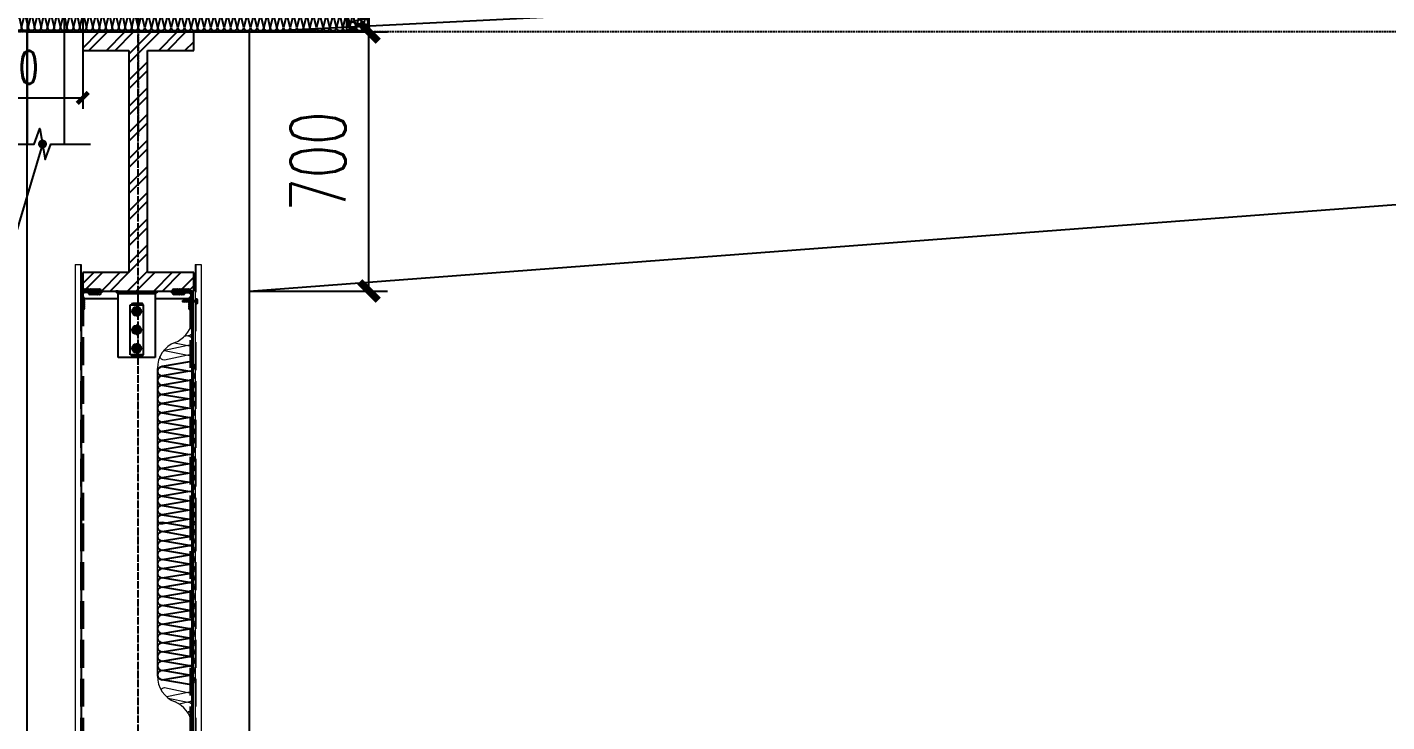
# Model space of a CAD drawing. Extents: x -1899985 to 1774885, y 556286 to 2175695.
# Drawn here: x -1703410 to -1699736, y 578093 to 579970 of the extents above; entities that cross this region are included whole.
import ezdxf

# ---------------------------------------------------------------- set-up
doc = ezdxf.new("R2010")
doc.units = 0
doc.header["$LTSCALE"] = 10
doc.header["$MEASUREMENT"] = 0
for name, pattern in [('20剖面图$0$__DASH', [0.35, 0.25, -0.1]), ('20剖面图$0$CENTER', [2, 1.25, -0.25, 0.25, -0.25]), ('20剖面图$0$DASH', [0.35, 0.25, -0.1]), ('20剖面图$0$DOTE', [2.42, 2, -0.2, 0.02, -0.2]), ('20剖面图$0$ZN-DASH', [0.35, 0.25, -0.1])]:
    doc.linetypes.add(name, pattern=pattern)
doc.layers.get('Defpoints').update_dxf_attribs({"color": 210})
for name, color, linetype in [('20剖面图$0$!ZN1-填充-8', 8, 'Continuous'), ('20剖面图$0$!ZN4-焊缝-8', 8, 'Continuous'), ('20剖面图$0$!ZN4-辅助材料-1', 1, 'Continuous'), ('20剖面图$0$!ZN5-钢材投影-40', 40, 'Continuous'), ('20剖面图$0$!ZN5-钢材断面-2', 2, 'Continuous'), ('20剖面图$0$!ZN6-虚线-8', 8, '20剖面图$0$ZN-DASH'), ('20剖面图$0$A-AXIS-DOTE', 14, '20剖面图$0$DOTE'), ('20剖面图$0$A-AXIS-SYMB', 3, 'Continuous'), ('20剖面图$0$A-LIN-V', 9, 'Continuous'), ('20剖面图$0$COLUMN', 9, 'Continuous'), ('20剖面图$0$DIM_SYMB', 3, 'Continuous'), ('20剖面图$0$Fill', 8, 'Continuous'), ('20剖面图$0$PUB_TEXT', 7, 'Continuous'), ('20剖面图$0$建-墙-填充', 8, 'Continuous'), ('20剖面图$0$建-尺寸', 3, 'Continuous'), ('20剖面图$0$建-柱-钢', 9, 'Continuous'), ('20剖面图$0$焊缝', 8, 'Continuous'), ('A-LIN-V', 9, 'Continuous')]:
    doc.layers.add(name, color=color, linetype=linetype)
doc.layers.add('20剖面图$0$0_INSULATION', color=252, linetype='Continuous', lineweight=9, transparency=0.2)
doc.layers.add('20剖面图$0$0_SCREW RIVET', color=4, linetype='Continuous', lineweight=15)
doc.layers.add('20剖面图$0$彩钢板', color=6, linetype='Continuous', lineweight=15)
doc.styles.add('20剖面图$0$_TCH_DIM', font='SIMPLEX', dxfattribs={"bigfont": 'GBCBIG'})
doc.styles.add('20剖面图$0$_TCH_DIM_T3', font='SIMPLEX', dxfattribs={"width": 0.705882, "bigfont": 'GBCBIG'})
doc.styles.add('20剖面图$0$A-DIM_T3', font='SIMPLEX', dxfattribs={"width": 0.705882, "bigfont": 'GBCBIG'})
doc.dimstyles.new('20剖面图$0$_TCH_ARCH&&30', dxfattribs={"dimtxt": 89.25, "dimasz": 30, "dimexe": 30, "dimexo": 30, "dimgap": 37.875, "dimtad": 1, "dimdec": 0, "dimzin": 0, "dimdsep": 46, "dimtxsty": '20剖面图$0$_TCH_DIM_T3', "dimblk": '20剖面图$0$_ArchTick', "dimcen": 0.09, "dimclrt": 7, "dimazin": 2, "dimtfac": 1, "dimtdec": 0, "dimtix": 1, "dimtmove": 2, "dimatfit": 3, "dimfxl": 1, "dimtolj": 1, "dimtzin": 0, "dimarcsym": 0})
doc.dimstyles.new('20剖面图$0$A-DIM&&50', dxfattribs={"dimtxt": 148.75, "dimasz": 50, "dimexe": 50, "dimexo": 50, "dimgap": 63.125, "dimtad": 1, "dimdec": 0, "dimzin": 0, "dimdsep": 46, "dimtxsty": '20剖面图$0$A-DIM_T3', "dimblk": '20剖面图$0$_ArchTick', "dimcen": 0.09, "dimclrt": 7, "dimazin": 2, "dimtfac": 1, "dimtdec": 0, "dimtix": 1, "dimtmove": 2, "dimatfit": 3, "dimfxl": 1, "dimtolj": 1, "dimtzin": 0, "dimarcsym": 0})

# ---------------------------------------------------------------- blocks, each defined once
blk = doc.blocks.new('20剖面图$0$G$CBF9D2CED')
at = {"layer": '20剖面图$0$建-墙-填充'}
h = blk.add_hatch(dxfattribs=at)
h.set_pattern_fill('金属', color=256, scale=20, style=0)
h.set_pattern_definition([(45, (0, 0), (-35.3553, 35.3553), []), (45, (23.57, 0), (-35.3553, 35.3553), [])])
h.paths.add_polyline_path([(-150, 0), (-150, -50), (-25, -50), (-25, -650), (-150, -650), (-150, -700), (150, -700), (150, -650), (25, -650), (25, -50), (150, -50), (150, 0)])
at = {"layer": '20剖面图$0$建-柱-钢'}
for p, q in [((-150, 0), (-150, -50)), ((150, 0), (-150, 0)), ((150, -50), (150, 0)), ((-150, -50), (-25, -50)), ((-25, -50), (-25, -650)), ((25, -650), (25, -50)), ((25, -50), (150, -50)), ((-25, -650), (-150, -650)), ((-150, -650), (-150, -700)), ((150, -650), (25, -650)), ((150, -700), (150, -650)), ((-150, -700), (150, -700))]:
    blk.add_line(p, q, dxfattribs=at)
blk = doc.blocks.new('20剖面图$0$$LinePat$岩棉板')
at = {"color": 0}
for p, q in [((0, -17), (12, -67)), ((12, -67), (24, -17))]:
    blk.add_line(p, q, dxfattribs=at)
for points in [[(24, -1.5), (0, -1.5)], [(24, -84), (0, -84)]]:
    blk.add_lwpolyline(points)
for centre, start, end in [((12, -17), 0, 180), ((0, -67), 270, 0), ((24, -67), 180, 270)]:
    blk.add_arc(centre, 12, start, end, dxfattribs=at)
blk = doc.blocks.new('20剖面图$0$_ArchTick')
at = {"color": 0, "linetype": 'ByBlock', "const_width": 0.4}
blk.add_lwpolyline([(-0.5, -0.5), (0.5, 0.5)], dxfattribs=at)
blk = doc.blocks.new('*D572')
at = {"layer": '20剖面图$0$A-AXIS-SYMB', "color": 0, "lineweight": -2, "transparency": 16777216}
for p, q in [((1161223.6, -3405789.3), (1161223.6, -3406047.3)), ((1161623.6, -3405789.3), (1161623.6, -3406047.3)), ((1161223.6, -3406017.3), (1161623.6, -3406017.3))]:
    blk.add_line(p, q, dxfattribs=at)
at = {"layer": 'Defpoints', "color": 0, "transparency": 16777216}
for p in [(1161223.6, -3405759.3), (1161623.6, -3405759.3), (1161623.6, -3406017.3)]:
    blk.add_point(p, dxfattribs=at)
at = {"layer": '20剖面图$0$A-AXIS-SYMB', "color": 0, "lineweight": -2, "transparency": 16777216, "xscale": 30, "yscale": 30, "zscale": 30, "rotation": 180}
blk.add_blockref('20剖面图$0$_ArchTick', (1161223.6, -3406017.3), dxfattribs=at)
at = {"layer": '20剖面图$0$A-AXIS-SYMB', "color": 0, "lineweight": -2, "transparency": 16777216, "xscale": 30, "yscale": 30, "zscale": 30}
blk.add_blockref('20剖面图$0$_ArchTick', (1161623.6, -3406017.3), dxfattribs=at)
at = {"layer": '20剖面图$0$A-AXIS-SYMB', "color": 7, "transparency": 16777216, "insert": (1161423.6, -3405934.8), "char_height": 89.25, "attachment_point": 5, "style": '20剖面图$0$_TCH_DIM_T3'}
blk.add_mtext('\\A1;400', dxfattribs=at)
blk = doc.blocks.new('*D553')
at = {"layer": '20剖面图$0$建-尺寸', "color": 0, "lineweight": -2, "transparency": 16777216}
for p, q in [((16150, 700), (15776.2, 700)), ((15826.2, 0), (15826.2, 700)), ((16150, 0), (15776.2, 0))]:
    blk.add_line(p, q, dxfattribs=at)
at = {"layer": 'Defpoints', "color": 0, "transparency": 16777216}
for p in [(15826.2, 700), (16200, 700), (16200, 0)]:
    blk.add_point(p, dxfattribs=at)
at = {"layer": '20剖面图$0$建-尺寸', "color": 0, "lineweight": -2, "transparency": 16777216, "xscale": 50, "yscale": 50, "zscale": 50}
for p, rotation in [((15826.2, 700), 90), ((15826.2, 0), 270)]:
    blk.add_blockref('20剖面图$0$_ArchTick', p, dxfattribs=dict(at, rotation=rotation))
at = {"layer": '20剖面图$0$建-尺寸', "color": 7, "transparency": 16777216, "insert": (15688.7, 350), "char_height": 148.75, "attachment_point": 5, "rotation": 90, "style": '20剖面图$0$A-DIM_T3'}
blk.add_mtext('\\A1;700', dxfattribs=at)
blk = doc.blocks.new('*D554')
at = {"layer": '20剖面图$0$建-尺寸', "color": 0, "lineweight": -2, "transparency": 16777216}
for p, q in [((300, 700), (673.8, 700)), ((623.8, 0), (623.8, 700)), ((300, 0), (673.8, 0))]:
    blk.add_line(p, q, dxfattribs=at)
at = {"layer": 'Defpoints', "color": 0, "transparency": 16777216}
for p in [(250, 700), (623.8, 700), (250, 0)]:
    blk.add_point(p, dxfattribs=at)
at = {"layer": '20剖面图$0$建-尺寸', "color": 0, "lineweight": -2, "transparency": 16777216, "xscale": 50, "yscale": 50, "zscale": 50}
for p, rotation in [((623.8, 700), 90), ((623.8, 0), 270)]:
    blk.add_blockref('20剖面图$0$_ArchTick', p, dxfattribs=dict(at, rotation=rotation))
at = {"layer": '20剖面图$0$建-尺寸', "color": 7, "transparency": 16777216, "insert": (486.3, 350), "char_height": 148.75, "attachment_point": 5, "rotation": 90, "style": '20剖面图$0$A-DIM_T3'}
blk.add_mtext('\\A1;700', dxfattribs=at)
blk = doc.blocks.new('20剖面图$0$ZN-角钢56X56X4')
at = {"layer": '20剖面图$0$!ZN1-填充-8'}
h = blk.add_hatch(dxfattribs=at)
h.set_pattern_fill('ANSI32', color=256, scale=0.5, style=0)
h.set_pattern_definition([(45, (0, 0), (-3.3676, 3.3676), []), (45, (2.245, 0), (-3.3676, 3.3676), [])])
edge = h.paths.add_edge_path()
edge.add_line((0, 0), (0, 56))
edge.add_line((0, 56), (2.7, 56))
edge.add_arc((2.7, 54.7), 1.33, 360, 450, ccw=False)
edge.add_line((4, 54.7), (4, 10))
edge.add_arc((10, 10), 6, 180, 270)
edge.add_line((10, 4), (54.7, 4))
edge.add_arc((54.7, 2.7), 1.33, 360, 450, ccw=False)
edge.add_line((56, 2.7), (56, 0))
edge.add_line((56, 0), (0, 0))
at = {"layer": '20剖面图$0$!ZN5-钢材断面-2'}
blk.add_lwpolyline([(0, 0), (0, 56), (2.7, 56, -0.414214), (4, 54.7), (4, 10, 0.414214), (10, 4), (54.7, 4, -0.414214), (56, 2.7), (56, 0), (0, 0)], format="xyb", dxfattribs=at)
blk = doc.blocks.new('20剖面图$0$53456465')
at = {"layer": '20剖面图$0$!ZN1-填充-8', "ltscale": 2}
for points in [[(-1752620.4, 579476.7), (-1752614.4, 579476.7), (-1752614.4, 579470.7, -0.414214)], [(-1752508.4, 579476.7), (-1752514.4, 579476.7), (-1752514.4, 579470.7, 0.414214)]]:
    blk.add_hatch(color=8, dxfattribs=at).paths.add_polyline_path(points)
at = {"color": 0, "linetype": '20剖面图$0$CENTER', "ltscale": 3}
for p, q in [((-1752550.1, 579421.7), (-1752578.7, 579421.7)), ((-1752564.4, 579435.9), (-1752564.4, 579407.4)), ((-1752550.1, 579371.7), (-1752578.7, 579371.7)), ((-1752564.4, 579385.9), (-1752564.4, 579357.4)), ((-1752564.4, 579335.9), (-1752564.4, 579307.4)), ((-1752550.1, 579321.7), (-1752578.7, 579321.7))]:
    blk.add_line(p, q, dxfattribs=at)
at = {"linetype": 'ByBlock', "ltscale": 10}
for points in [[(-1752573.4, 579426.9), (-1752564.4, 579432.1), (-1752555.4, 579426.9), (-1752555.4, 579416.5), (-1752564.4, 579411.3), (-1752573.4, 579416.5)], [(-1752573.4, 579376.9), (-1752564.4, 579382.1), (-1752555.4, 579376.9), (-1752555.4, 579366.5), (-1752564.4, 579361.3), (-1752573.4, 579366.5)], [(-1752573.4, 579326.9), (-1752564.4, 579332.1), (-1752555.4, 579326.9), (-1752555.4, 579316.5), (-1752564.4, 579311.3), (-1752573.4, 579316.5)]]:
    blk.add_lwpolyline(points, close=True, dxfattribs=at)
for centre, radius in [((-1752564.4, 579421.7), 12), ((-1752564.4, 579421.7), 9), ((-1752564.4, 579421.7), 6), ((-1752564.4, 579371.7), 12), ((-1752564.4, 579371.7), 9), ((-1752564.4, 579371.7), 6), ((-1752564.4, 579321.7), 12), ((-1752564.4, 579321.7), 9), ((-1752564.4, 579321.7), 6)]:
    blk.add_circle(centre, radius, dxfattribs=at)
for centre in [(-1752564.4, 579421.7), (-1752564.4, 579371.7), (-1752564.4, 579321.7)]:
    blk.add_arc(centre, 5.19, 90, 0, dxfattribs=at)
at = {"layer": '20剖面图$0$!ZN1-填充-8', "ltscale": 2}
for points in [[(-1752614.4, 579476.7), (-1752620.4, 579476.7, 0.414214), (-1752614.4, 579470.7)], [(-1752514.4, 579476.7), (-1752508.4, 579476.7, -0.414214), (-1752514.4, 579470.7)]]:
    blk.add_lwpolyline(points, format="xyb", dxfattribs=at)
at = {"layer": '20剖面图$0$!ZN4-焊缝-8', "color": 8, "ltscale": 20}
for centre, start, end in [((-1752704.7, 579476.7), 60, 180), ((-1752699.7, 579476.7), 60, 180), ((-1752699.7, 579476.7), 120, 180), ((-1752694.7, 579476.7), 60, 180), ((-1752694.7, 579476.7), 120, 180), ((-1752689.7, 579476.7), 60, 180), ((-1752689.7, 579476.7), 120, 180), ((-1752684.7, 579476.7), 60, 180), ((-1752684.7, 579476.7), 120, 180), ((-1752679.7, 579476.7), 60, 180), ((-1752679.7, 579476.7), 120, 180), ((-1752674.7, 579476.7), 60, 180), ((-1752674.7, 579476.7), 120, 180), ((-1752669.7, 579476.7), 60, 180), ((-1752669.7, 579476.7), 120, 180), ((-1752664.7, 579476.7), 0, 180), ((-1752664.7, 579476.7), 120, 180), ((-1752464.1, 579476.7), 0, 180), ((-1752459.1, 579476.7), 0, 120), ((-1752464.1, 579476.7), 0, 60), ((-1752454.1, 579476.7), 0, 120), ((-1752459.1, 579476.7), 0, 60), ((-1752449.1, 579476.7), 0, 120), ((-1752454.1, 579476.7), 0, 60), ((-1752444.1, 579476.7), 0, 120), ((-1752449.1, 579476.7), 0, 60), ((-1752439.1, 579476.7), 0, 120), ((-1752444.1, 579476.7), 0, 60), ((-1752434.1, 579476.7), 0, 120), ((-1752439.1, 579476.7), 0, 60), ((-1752429.1, 579476.7), 0, 120), ((-1752434.1, 579476.7), 0, 60), ((-1752424.1, 579476.7), 0, 120), ((-1752429.1, 579476.7), 0, 60), ((-1752710.4, 579455.5), 270, 90), ((-1752710.4, 579455.5), 270, 330), ((-1752710.4, 579450.5), 270, 30), ((-1752710.4, 579450.5), 270, 330), ((-1752710.4, 579445.5), 270, 30), ((-1752710.4, 579445.5), 270, 330), ((-1752710.4, 579440.5), 270, 30), ((-1752690.3, 579472.7), 180, 300), ((-1752685.3, 579472.7), 180, 300), ((-1752685.3, 579472.7), 180, 240), ((-1752680.3, 579472.7), 180, 300), ((-1752680.3, 579472.7), 180, 240), ((-1752675.3, 579472.7), 180, 300), ((-1752675.3, 579472.7), 180, 240), ((-1752670.3, 579472.7), 180, 300), ((-1752670.3, 579472.7), 180, 240), ((-1752665.3, 579472.7), 180, 0), ((-1752665.3, 579472.7), 180, 240), ((-1752463.5, 579472.7), 180, 0), ((-1752463.5, 579472.7), 300, 0), ((-1752458.5, 579472.7), 240, 0), ((-1752458.5, 579472.7), 300, 0), ((-1752453.5, 579472.7), 240, 0), ((-1752453.5, 579472.7), 300, 0), ((-1752448.5, 579472.7), 240, 0), ((-1752448.5, 579472.7), 300, 0), ((-1752443.5, 579472.7), 240, 0), ((-1752443.5, 579472.7), 300, 0), ((-1752438.5, 579472.7), 240, 0), ((-1752418.4, 579455.5), 90, 270), ((-1752418.4, 579450.5), 150, 270), ((-1752418.4, 579445.5), 150, 270), ((-1752418.4, 579440.5), 150, 270), ((-1752418.4, 579455.5), 210, 270), ((-1752418.4, 579450.5), 210, 270), ((-1752418.4, 579445.5), 210, 270), ((-1752710.4, 579440.5), 270, 330), ((-1752710.4, 579435.5), 270, 30), ((-1752710.4, 579435.5), 270, 330), ((-1752710.4, 579430.5), 270, 30), ((-1752418.4, 579435.5), 150, 270), ((-1752418.4, 579430.5), 150, 270), ((-1752418.4, 579440.5), 210, 270), ((-1752418.4, 579435.5), 210, 270)]:
    blk.add_arc(centre, 5, start, end, dxfattribs=at)
at = {"layer": '20剖面图$0$!ZN4-辅助材料-1'}
for centre, start, end in [((-1752574.9, 579439.2), 0, 180), ((-1752570.9, 579439.2), 0, 120), ((-1752574.9, 579439.2), 0, 60), ((-1752566.9, 579439.2), 0, 120), ((-1752570.9, 579439.2), 0, 60), ((-1752562.9, 579439.2), 0, 120), ((-1752566.9, 579439.2), 0, 60), ((-1752558.9, 579439.2), 0, 120), ((-1752562.9, 579439.2), 0, 60), ((-1752554.9, 579439.2), 0, 120), ((-1752558.9, 579439.2), 0, 60), ((-1752550.9, 579439.2), 0, 120), ((-1752554.9, 579439.2), 0, 60), ((-1752574.9, 579304.2), 180, 0), ((-1752570.9, 579304.2), 240, 0), ((-1752574.9, 579304.2), 300, 0), ((-1752566.9, 579304.2), 240, 0), ((-1752570.9, 579304.2), 300, 0), ((-1752562.9, 579304.2), 240, 0), ((-1752566.9, 579304.2), 300, 0), ((-1752558.9, 579304.2), 240, 0), ((-1752562.9, 579304.2), 300, 0), ((-1752554.9, 579304.2), 240, 0), ((-1752558.9, 579304.2), 300, 0), ((-1752550.9, 579304.2), 240, 0), ((-1752554.9, 579304.2), 300, 0)]:
    blk.add_arc(centre, 4, start, end, dxfattribs=at)
at = {"layer": '20剖面图$0$!ZN5-钢材投影-40'}
for p, q in [((-1752714.4, 579456.7), (-1752714.4, 578848.7)), ((-1752614.4, 579296.7), (-1752614.4, 579476.7)), ((-1752614.4, 579476.7), (-1752514.4, 579476.7)), ((-1752514.4, 579476.7), (-1752514.4, 579296.7)), ((-1752414.4, 578848.7), (-1752414.4, 579456.7)), ((-1752581.9, 579304.2), (-1752581.9, 579439.2)), ((-1752581.9, 579439.2), (-1752546.9, 579439.2)), ((-1752546.9, 579439.2), (-1752546.9, 579304.2)), ((-1752514.4, 579296.7), (-1752614.4, 579296.7)), ((-1752546.9, 579304.2), (-1752581.9, 579304.2)), ((-1752546.9, 579304.2), (-1752546.9, 579304.2)), ((-1752714.4, 578848.7), (-1752714.4, 572304.7)), ((-1752414.4, 572304.7), (-1752414.4, 578848.7))]:
    blk.add_line(p, q, dxfattribs=at)
at = {"layer": '20剖面图$0$!ZN5-钢材投影-40', "ltscale": 50}
for p, q in [((-1752714.4, 579456.7), (-1752614.4, 579456.7)), ((-1752514.4, 579468.7), (-1752614.4, 579468.7)), ((-1752514.4, 579456.7), (-1752414.4, 579456.7))]:
    blk.add_line(p, q, dxfattribs=at)
at = {"layer": '20剖面图$0$!ZN6-虚线-8', "ltscale": 30}
for p, q in [((-1752715, 579548.2), (-1752715, 578848.7)), ((-1752405.8, 579548.2), (-1752405.8, 578848.7)), ((-1752709.4, 579456.7), (-1752709.4, 578848.7)), ((-1752419.4, 578848.7), (-1752419.4, 579456.7)), ((-1752715, 578848.7), (-1752715, 572304.7)), ((-1752709.4, 578848.7), (-1752709.4, 572304.7)), ((-1752419.4, 577648.7), (-1752419.4, 578848.7)), ((-1752405.8, 578848.7), (-1752405.8, 577648.7))]:
    blk.add_line(p, q, dxfattribs=at)
at = {"layer": '20剖面图$0$0_INSULATION'}
for p, q in [((-1752415.8, 579389.9), (-1752415.3, 579476.7)), ((-1752411.8, 579476.7), (-1752411.8, 578848.7)), ((-1752462.6, 579337), (-1752426.2, 579329.5)), ((-1752426.2, 579355.7), (-1752437.1, 579353.5)), ((-1752433.5, 579357.2), (-1752426.2, 579355.7)), ((-1752426.2, 579329.5), (-1752489.3, 579316.4)), ((-1752489.3, 579316.4), (-1752426.2, 579303.3)), ((-1752426.2, 579303.3), (-1752489.3, 579290.2)), ((-1752507.8, 578848.7), (-1752507.8, 579267.7)), ((-1752507.8, 579262.1), (-1752507.8, 578848.7)), ((-1752507.8, 578436.5), (-1752507.8, 578848.7)), ((-1752411.8, 578848.7), (-1752411.8, 577648.7)), ((-1752489.4, 578404.8), (-1752426.3, 578391.7)), ((-1752426.3, 578391.7), (-1752483.3, 578379.9)), ((-1752479.1, 578376.5), (-1752426.3, 578365.5)), ((-1752426.3, 578365.5), (-1752449.8, 578360.6))]:
    blk.add_line(p, q, dxfattribs=at)
for centre, radius, start, end in [((-1752489.4, 579407.9), 75.8, 292.1666, 346.2521), ((-1752435.9, 579270.2), 72, 110.2875, 181.9554), ((-1752435.9, 578434.1), 72, 178.0446, 249.7125), ((-1752491, 578295.6), 77, 9.828, 66.9693)]:
    blk.add_arc(centre, radius, start, end, dxfattribs=at)
at = {"layer": '20剖面图$0$0_INSULATION', "extrusion": (0, 0, -1)}
for centre, major_axis, ratio, start_param, end_param in [((-1752425.5, 579369.1), (-8.4, -10.7), 0.960759, 4.08278, 5.653576), ((-1752425.2, 579368.8), (0, 13.1), 0.988253, 0.524657, 1.570796), ((-1752426.2, 579342.6), (0, 13.1), 0.988253, 0, 1.570796), ((-1752426.2, 579342.6), (0, 13.1), 0.988253, 1.570796, 3.141593), ((-1752489.3, 579303.3), (0, 13.1), 0.988253, 3.141593, 4.407145), ((-1752489.3, 579303.3), (0, 13.1), 0.988253, 6.139662, 6.283185), ((-1752489.3, 579329.5), (0, 13.1), 0.988253, 3.141593, 3.269368), ((-1752426.2, 579316.4), (0, 13.1), 0.988253, 0, 1.570796), ((-1752426.2, 579316.4), (0, 13.1), 0.988253, 1.570796, 3.141593), ((-1752426.2, 579290.2), (0, 13.1), 0.988253, 0, 1.570796), ((-1752489.4, 578391.7), (0, 13.1), 0.988253, 5.406397, 6.283185), ((-1752426.3, 578404.8), (0, 13.1), 0.988253, 1.570796, 3.141593), ((-1752426.3, 578378.6), (0, 13.1), 0.988253, 0, 1.570796), ((-1752426.3, 578378.6), (0, 13.1), 0.988253, 1.570796, 3.141593), ((-1752425.5, 578352.2), (-8.4, 10.6), 0.960747, 0.629655, 2.200451), ((-1752425.3, 578352.4), (0, 13.1), 0.988253, 1.570796, 3.141593), ((-1752425.3, 578326.2), (0, 13.1), 0.988253, 0, 1.570796), ((-1752425.3, 578326.2), (0, 13.1), 0.988253, 1.570796, 2.416555)]:
    blk.add_ellipse(centre, major_axis=major_axis, ratio=ratio, start_param=start_param, end_param=end_param, dxfattribs=at)
at = {"layer": '20剖面图$0$0_SCREW RIVET'}
for p, q in [((-1752441.8, 579448.7), (-1752440, 579450.9)), ((-1752440, 579446.4), (-1752441.8, 579448.7)), ((-1752434.6, 579450.9), (-1752440, 579450.9)), ((-1752435, 579446.4), (-1752440, 579446.4)), ((-1752432.8, 579446.4), (-1752434.5, 579446.4)), ((-1752432.4, 579450.9), (-1752434.1, 579450.9)), ((-1752430.6, 579446.4), (-1752432.3, 579446.4)), ((-1752430.2, 579450.9), (-1752431.9, 579450.9)), ((-1752428.4, 579446.4), (-1752430.1, 579446.4)), ((-1752428, 579450.9), (-1752429.7, 579450.9)), ((-1752426.2, 579446.4), (-1752427.9, 579446.4)), ((-1752425.8, 579450.9), (-1752427.5, 579450.9)), ((-1752423.9, 579446.4), (-1752425.7, 579446.4)), ((-1752423.6, 579450.9), (-1752425.3, 579450.9)), ((-1752421.7, 579446.4), (-1752423.4, 579446.4)), ((-1752421.3, 579450.9), (-1752423.1, 579450.9)), ((-1752419.5, 579446.4), (-1752421.2, 579446.4)), ((-1752419.1, 579450.9), (-1752420.8, 579450.9)), ((-1752417.3, 579446.4), (-1752419, 579446.4)), ((-1752416.9, 579450.9), (-1752418.6, 579450.9)), ((-1752415.1, 579446.4), (-1752416.8, 579446.4)), ((-1752414.7, 579450.9), (-1752416.4, 579450.9)), ((-1752412.9, 579446.4), (-1752414.6, 579446.4)), ((-1752412.5, 579450.9), (-1752414.2, 579450.9)), ((-1752410.7, 579446.4), (-1752412.4, 579446.4)), ((-1752410.3, 579450.9), (-1752412, 579450.9)), ((-1752408.5, 579446.4), (-1752410.2, 579446.4)), ((-1752408.1, 579450.9), (-1752409.8, 579450.9)), ((-1752405.8, 579446.4), (-1752408, 579446.4)), ((-1752405.8, 579450.9), (-1752407.6, 579450.9))]:
    blk.add_line(p, q, dxfattribs=at)
for points in [[(-1752441.8, 579448.7), (-1752433.2, 579450), (-1752434.6, 579450.7), (-1752434.6, 579450.6), (-1752435.1, 579450.9)], [(-1752434.2, 579449.9), (-1752434.5, 579446.4), (-1752434.8, 579445.9), (-1752435, 579446.4), (-1752434.7, 579449.8)], [(-1752434.1, 579450.4), (-1752434.1, 579450.9), (-1752434.3, 579451.4), (-1752434.6, 579450.9), (-1752434.6, 579450.6)]]:
    blk.add_lwpolyline(points, dxfattribs=at)
for points in [[(-1752432.8, 579446.4), (-1752432.4, 579450.9), (-1752432.1, 579451.4), (-1752431.9, 579450.9), (-1752432.3, 579446.4), (-1752432.6, 579445.9)], [(-1752430.6, 579446.4), (-1752430.2, 579450.9), (-1752429.9, 579451.4), (-1752429.7, 579450.9), (-1752430.1, 579446.4), (-1752430.4, 579445.9)], [(-1752428.4, 579446.4), (-1752428, 579450.9), (-1752427.7, 579451.4), (-1752427.5, 579450.9), (-1752427.9, 579446.4), (-1752428.2, 579445.9)], [(-1752426.2, 579446.4), (-1752425.8, 579450.9), (-1752425.5, 579451.4), (-1752425.3, 579450.9), (-1752425.7, 579446.4), (-1752425.9, 579445.9)], [(-1752423.9, 579446.4), (-1752423.6, 579450.9), (-1752423.3, 579451.4), (-1752423.1, 579450.9), (-1752423.4, 579446.4), (-1752423.7, 579445.9)], [(-1752421.7, 579446.4), (-1752421.3, 579450.9), (-1752421, 579451.4), (-1752420.8, 579450.9), (-1752421.2, 579446.4), (-1752421.5, 579445.9)], [(-1752419.5, 579446.4), (-1752419.1, 579450.9), (-1752418.8, 579451.4), (-1752418.6, 579450.9), (-1752419, 579446.4), (-1752419.3, 579445.9)], [(-1752417.3, 579446.4), (-1752416.9, 579450.9), (-1752416.6, 579451.4), (-1752416.4, 579450.9), (-1752416.8, 579446.4), (-1752417.1, 579445.9)], [(-1752415.1, 579446.4), (-1752414.7, 579450.9), (-1752414.4, 579451.4), (-1752414.2, 579450.9), (-1752414.6, 579446.4), (-1752414.9, 579445.9)], [(-1752412.9, 579446.4), (-1752412.5, 579450.9), (-1752412.2, 579451.4), (-1752412, 579450.9), (-1752412.4, 579446.4), (-1752412.7, 579445.9)], [(-1752410.7, 579446.4), (-1752410.3, 579450.9), (-1752410, 579451.4), (-1752409.8, 579450.9), (-1752410.2, 579446.4), (-1752410.5, 579445.9)], [(-1752408.5, 579446.4), (-1752408.1, 579450.9), (-1752407.8, 579451.4), (-1752407.6, 579450.9), (-1752408, 579446.4), (-1752408.3, 579445.9)], [(-1752403.8, 579444.2), (-1752403.8, 579453.2), (-1752405.8, 579453.2), (-1752405.8, 579444.2)]]:
    blk.add_lwpolyline(points, close=True, dxfattribs=at)
blk.add_lwpolyline([(-1752403.1, 579441.7, 0.414214), (-1752399.1, 579445.7), (-1752399.1, 579451.7, 0.414214), (-1752403.1, 579455.7), (-1752403, 579455.7), (-1752403.8, 579455.7), (-1752403.8, 579441.7), (-1752403, 579441.7)], format="xyb", close=True, dxfattribs=at)
at = {"layer": '20剖面图$0$Fill'}
for p, q in [((-1752421.5, 579284.9), (-1752495.5, 579272.3)), ((-1752495.5, 579272.3), (-1752421.5, 579259.9)), ((-1752421.5, 579259.9), (-1752495.5, 579247.3)), ((-1752495.5, 579247.3), (-1752421.5, 579234.9)), ((-1752421.5, 579234.9), (-1752495.5, 579222.3)), ((-1752495.5, 579222.3), (-1752421.5, 579209.9)), ((-1752421.5, 579209.9), (-1752495.5, 579197.3)), ((-1752495.5, 579197.3), (-1752421.5, 579184.9)), ((-1752421.5, 579184.9), (-1752495.5, 579172.3)), ((-1752495.5, 579172.3), (-1752421.5, 579159.9)), ((-1752421.5, 579159.9), (-1752495.5, 579147.3)), ((-1752495.5, 579147.3), (-1752421.5, 579134.9)), ((-1752421.5, 579134.9), (-1752495.5, 579122.3)), ((-1752495.5, 579122.3), (-1752421.5, 579109.9)), ((-1752421.5, 579109.9), (-1752495.5, 579097.3)), ((-1752495.5, 579097.3), (-1752421.5, 579084.9)), ((-1752421.5, 579084.9), (-1752495.5, 579072.3)), ((-1752495.5, 579072.3), (-1752421.5, 579059.9)), ((-1752421.5, 579059.9), (-1752495.5, 579047.3)), ((-1752495.5, 579047.3), (-1752421.5, 579034.9)), ((-1752421.5, 579034.9), (-1752495.5, 579022.3)), ((-1752495.5, 579022.3), (-1752421.5, 579009.9)), ((-1752421.5, 579009.9), (-1752495.5, 578997.3)), ((-1752495.5, 578997.3), (-1752421.5, 578984.9)), ((-1752421.5, 578984.9), (-1752495.5, 578972.3)), ((-1752495.5, 578972.3), (-1752421.5, 578959.9)), ((-1752421.5, 578959.9), (-1752495.5, 578947.3)), ((-1752495.5, 578947.3), (-1752421.5, 578934.9)), ((-1752421.5, 578934.9), (-1752495.5, 578922.3)), ((-1752495.5, 578922.3), (-1752421.5, 578909.9)), ((-1752421.5, 578909.9), (-1752495.5, 578897.3)), ((-1752495.5, 578897.3), (-1752421.5, 578884.9)), ((-1752421.5, 578884.9), (-1752495.5, 578872.3)), ((-1752495.5, 578872.3), (-1752421.5, 578859.9)), ((-1752421.5, 578859.9), (-1752495.5, 578847.3))]:
    blk.add_line(p, q, dxfattribs=at)
blk.add_lwpolyline([(-1752409.3, 578848.7, -0.355547), (-1752421.5, 578838.7), (-1752495.5, 578851.4, 1), (-1752495.5, 578826.4), (-1752421.5, 578838.7, -1), (-1752421.5, 578813.7), (-1752495.5, 578826.4, 1), (-1752495.5, 578801.4), (-1752421.5, 578813.7, -1), (-1752421.5, 578788.7), (-1752495.5, 578801.4, 1), (-1752495.5, 578776.4), (-1752421.5, 578788.7, -1), (-1752421.5, 578763.7), (-1752495.5, 578776.4, 1), (-1752495.5, 578751.4), (-1752421.5, 578763.7, -1), (-1752421.5, 578738.7), (-1752495.5, 578751.4, 1), (-1752495.5, 578726.4), (-1752421.5, 578738.7, -1), (-1752421.5, 578713.7), (-1752495.5, 578726.4, 1), (-1752495.5, 578701.4), (-1752421.5, 578713.7, -1), (-1752421.5, 578688.7), (-1752495.5, 578701.4, 1), (-1752495.5, 578676.4), (-1752421.5, 578688.7, -1), (-1752421.5, 578663.7), (-1752495.5, 578676.4, 1), (-1752495.5, 578651.4), (-1752421.5, 578663.7, -1), (-1752421.5, 578638.7), (-1752495.5, 578651.4, 1), (-1752495.5, 578626.4), (-1752421.5, 578638.7, -1), (-1752421.5, 578613.7), (-1752495.5, 578626.4, 1), (-1752495.5, 578601.4), (-1752421.5, 578613.7, -1), (-1752421.5, 578588.7), (-1752495.5, 578601.4, 1), (-1752495.5, 578576.4), (-1752421.5, 578588.7, -1), (-1752421.5, 578563.7), (-1752495.5, 578576.4, 1), (-1752495.5, 578551.4), (-1752421.5, 578563.7, -1), (-1752421.5, 578538.7), (-1752495.5, 578551.4, 1), (-1752495.5, 578526.4), (-1752421.5, 578538.7, -1), (-1752421.5, 578513.7), (-1752495.5, 578526.4, 1), (-1752495.5, 578501.4), (-1752421.5, 578513.7, -1), (-1752421.5, 578488.7), (-1752495.5, 578501.4, 1), (-1752495.5, 578476.4), (-1752421.5, 578488.7, -1), (-1752421.5, 578463.7), (-1752495.5, 578476.4, 1), (-1752495.5, 578451.4), (-1752421.5, 578463.7, -1), (-1752421.5, 578438.7), (-1752495.5, 578451.4, 1), (-1752495.5, 578426.4), (-1752421.5, 578438.7, -1), (-1752421.5, 578413.7), (-1752495.5, 578426.4)], format="xyb", dxfattribs=at)
for centre, start, end in [((-1752495.5, 579259.8), 90, 270), ((-1752421.5, 579272.4), 270, 90), ((-1752421.5, 579247.4), 270, 90), ((-1752495.5, 579234.8), 90, 270), ((-1752495.5, 579209.8), 90, 270), ((-1752421.5, 579222.4), 270, 90), ((-1752495.5, 579184.8), 90, 270), ((-1752421.5, 579197.4), 270, 90), ((-1752421.5, 579172.4), 270, 90), ((-1752495.5, 579159.8), 90, 270), ((-1752495.5, 579134.8), 90, 270), ((-1752421.5, 579147.4), 270, 90), ((-1752495.5, 579109.8), 90, 270), ((-1752421.5, 579122.4), 270, 90), ((-1752421.5, 579097.4), 270, 90), ((-1752495.5, 579084.8), 90, 270), ((-1752421.5, 579072.4), 270, 90), ((-1752495.5, 579059.8), 90, 270), ((-1752495.5, 579034.8), 90, 270), ((-1752421.5, 579047.4), 270, 90), ((-1752495.5, 579009.8), 90, 270), ((-1752421.5, 579022.4), 270, 90), ((-1752421.5, 578997.4), 270, 90), ((-1752495.5, 578984.8), 90, 270), ((-1752495.5, 578959.8), 90, 270), ((-1752421.5, 578972.4), 270, 90), ((-1752495.5, 578934.8), 90, 270), ((-1752421.5, 578947.4), 270, 90), ((-1752421.5, 578922.4), 270, 90), ((-1752495.5, 578909.8), 90, 270), ((-1752495.5, 578884.8), 90, 270), ((-1752421.5, 578897.4), 270, 90), ((-1752495.5, 578859.8), 90, 270), ((-1752421.5, 578872.4), 270, 90), ((-1752421.5, 578847.4), 5.6609, 90)]:
    blk.add_arc(centre, 12.5, start, end, dxfattribs=at)
at = {"layer": '20剖面图$0$彩钢板', "ltscale": 50}
for p, q in [((-1752730.4, 579548.2), (-1752714.4, 579548.2)), ((-1752406.4, 579548.2), (-1752390.4, 579548.2))]:
    blk.add_line(p, q, dxfattribs=at)
at = {"layer": '20剖面图$0$彩钢板'}
for p, q in [((-1752730.4, 579548.2), (-1752730.4, 578848.7)), ((-1752714.4, 579548.2), (-1752714.4, 578848.7)), ((-1752406.4, 579548.2), (-1752406.4, 578848.7)), ((-1752390.4, 579548.2), (-1752390.4, 578848.7)), ((-1752730.4, 578848.7), (-1752730.4, 572304.7)), ((-1752714.4, 578848.7), (-1752714.4, 572304.7)), ((-1752406.4, 578848.7), (-1752406.4, 572304.7)), ((-1752390.4, 578848.7), (-1752390.4, 572304.7))]:
    blk.add_line(p, q, dxfattribs=at)
at = {"layer": '20剖面图$0$焊缝', "ltscale": 500}
for centre, start in [((-1752614.4, 579476.7), 240), ((-1752618.4, 579476.7), 300), ((-1752610.4, 579476.7), 240), ((-1752614.4, 579476.7), 300), ((-1752606.4, 579476.7), 240), ((-1752610.4, 579476.7), 300), ((-1752602.4, 579476.7), 240), ((-1752606.4, 579476.7), 300), ((-1752598.4, 579476.7), 240), ((-1752602.4, 579476.7), 300), ((-1752594.4, 579476.7), 240), ((-1752598.4, 579476.7), 300), ((-1752590.4, 579476.7), 240), ((-1752594.4, 579476.7), 300), ((-1752586.4, 579476.7), 240), ((-1752590.4, 579476.7), 300), ((-1752582.4, 579476.7), 240), ((-1752586.4, 579476.7), 300), ((-1752578.4, 579476.7), 240), ((-1752574.4, 579476.7), 240), ((-1752578.4, 579476.7), 300), ((-1752570.4, 579476.7), 240), ((-1752574.4, 579476.7), 300), ((-1752566.4, 579476.7), 240), ((-1752570.4, 579476.7), 300), ((-1752562.4, 579476.7), 240), ((-1752566.4, 579476.7), 300), ((-1752558.4, 579476.7), 240), ((-1752562.4, 579476.7), 300), ((-1752554.4, 579476.7), 240), ((-1752558.4, 579476.7), 300), ((-1752550.4, 579476.7), 240), ((-1752554.4, 579476.7), 300), ((-1752546.4, 579476.7), 240), ((-1752550.4, 579476.7), 300), ((-1752542.4, 579476.7), 240), ((-1752546.4, 579476.7), 300), ((-1752538.4, 579476.7), 240), ((-1752542.4, 579476.7), 300), ((-1752534.4, 579476.7), 240), ((-1752538.4, 579476.7), 300), ((-1752530.4, 579476.7), 240), ((-1752534.4, 579476.7), 300), ((-1752526.4, 579476.7), 240), ((-1752530.4, 579476.7), 300), ((-1752522.4, 579476.7), 240), ((-1752526.4, 579476.7), 300), ((-1752518.4, 579476.7), 240), ((-1752522.4, 579476.7), 300)]:
    blk.add_arc(centre, 4, start, 0, dxfattribs=at)
at = {"layer": '20剖面图$0$!ZN5-钢材断面-2', "extrusion": (0, 0, -1), "xscale": -1.000000000000001, "zscale": -1.000000000000001, "rotation": 90}
blk.add_blockref('20剖面图$0$ZN-角钢56X56X4', (1752714.4, 579476.7), dxfattribs=at)
at = {"layer": '20剖面图$0$!ZN5-钢材断面-2', "extrusion": (0, 0, -1), "zscale": -1, "rotation": 270}
blk.add_blockref('20剖面图$0$ZN-角钢56X56X4', (1752414.4, 579476.7), dxfattribs=at)
blk = doc.blocks.new('20剖面图$0$2342424242')
at = {"layer": '20剖面图$0$A-LIN-V'}
h = blk.add_hatch(dxfattribs=at)
h.set_pattern_fill('金属', color=256, scale=10)
h.set_pattern_definition([(45, (0, 0), (-17.67766953, 17.67766953), []), (45, (11.785, 0), (-17.67766953, 17.67766953), [])])
h.paths.add_polyline_path([(1161223.6, -3405469.3), (1161213.6, -3405469.3), (1161213.6, -3405769.3), (1162328.6, -3405769.3), (1162328.6, -3405469.3), (1162318.6, -3405469.3), (1162318.6, -3405759.3), (1161223.6, -3405759.3)])
at = {"layer": '20剖面图$0$A-AXIS-DOTE', "linetype": '20剖面图$0$__DASH', "ltscale": 2}
blk.add_line((1161773.6, -3405320), (1161773.6, -3406120), dxfattribs=at)
at = {"layer": '20剖面图$0$A-AXIS-SYMB'}
for p, q in [((1161938.6, -3405760), (1162340, -3405093.4)), ((1162340, -3405093.4), (1162945.1, -3405093.4)), ((1161515, -3406142.1), (1161317.7, -3406800.9)), ((1161317.7, -3406800.9), (1161026.4, -3406800.9))]:
    blk.add_line(p, q, dxfattribs=at)
at = {"layer": '20剖面图$0$A-AXIS-SYMB', "color": 1}
for p, q in [((1161272.2, -3405123.4), (1160118.6, -3405123.4)), ((1161426.2, -3406012.6), (1161272.2, -3405123.4))]:
    blk.add_line(p, q, dxfattribs=at)
at = {"layer": '20剖面图$0$A-AXIS-SYMB', "const_width": 12}
for points in [[(1161935.5, -3405765.1, 1), (1161941.7, -3405754.9, 1)], [(1161516.8, -3406136.3, 1), (1161513.3, -3406147.8, 1)]]:
    blk.add_lwpolyline(points, format="xyb", close=True, dxfattribs=at)
at = {"layer": '20剖面图$0$A-AXIS-SYMB', "color": 1, "const_width": 12}
blk.add_lwpolyline([(1161427.3, -3406018.5, 1), (1161425.2, -3406006.6, 1)], format="xyb", close=True, dxfattribs=at)
at = {"layer": '20剖面图$0$A-LIN-V'}
for points in [[(1161223.6, -3405469.3), (1161213.6, -3405469.3), (1161213.6, -3405769.3), (1162328.6, -3405769.3), (1162328.6, -3405469.3), (1162318.6, -3405469.3), (1162318.6, -3405469.3), (1162318.6, -3405469.3), (1162318.6, -3405759.3), (1161223.6, -3405759.3), (1161223.6, -3405469.3)], [(1161393.6, -3405749.3), (1161423.6, -3405690), (1161623.6, -3405690), (1161653.6, -3405749.3), (1161393.6, -3405749.3)], [(1161473.6, -3405749.3), (1161473.6, -3406142.1)], [(1161573.6, -3405749.3), (1161573.6, -3406142.1)]]:
    blk.add_lwpolyline(points, dxfattribs=at)
at = {"layer": '20剖面图$0$A-LIN-V', "linetype": '20剖面图$0$DASH', "ltscale": 0.3}
for points in [[(1162318.6, -3405540.9), (1161223.6, -3405540.9)], [(1162318.6, -3405570.9), (1161223.6, -3405570.9)]]:
    blk.add_lwpolyline(points, dxfattribs=at)
at = {"layer": '20剖面图$0$DIM_SYMB'}
blk.add_lwpolyline([(1161384.9, -3406142.1), (1161492.4, -3406142.1), (1161507.6, -3406100.1), (1161522.5, -3406184.1), (1161537.4, -3406142.1), (1161644.9, -3406142.1)], dxfattribs=at)
at = {"layer": '20剖面图$0$A-LIN-V', "yscale": 0.7272727272727273, "zscale": 0.7272727272727273}
for p, xscale, rotation in [((1161143.6, -3405479.3), -0.7499999999999999, 90), ((1161143.6, -3405497.3), -0.7499999999999999, 90), ((1162398.6, -3405479.3), 0.7499999999999999, 270), ((1162398.6, -3405497.3), 0.7499999999999999, 270), ((1161143.6, -3405515.3), -0.7499999999999999, 90), ((1161143.6, -3405533.3), -0.7499999999999999, 90), ((1162398.6, -3405515.3), 0.7499999999999999, 270), ((1162398.6, -3405533.3), 0.7499999999999999, 270), ((1161143.6, -3405551.3), -0.7499999999999999, 90), ((1161143.6, -3405569.3), -0.7499999999999999, 90), ((1162398.6, -3405551.3), 0.7499999999999999, 270), ((1162398.6, -3405569.3), 0.7499999999999999, 270), ((1161143.6, -3405587.3), -0.7499999999999999, 90), ((1161143.6, -3405605.3), -0.7499999999999999, 90), ((1162398.6, -3405587.3), 0.7499999999999999, 270), ((1162398.6, -3405605.3), 0.7499999999999999, 270), ((1161143.6, -3405623.3), -0.7499999999999999, 90), ((1161143.6, -3405641.3), -0.7499999999999999, 90), ((1162398.6, -3405623.3), 0.7499999999999999, 270), ((1162398.6, -3405641.3), 0.7499999999999999, 270), ((1161143.6, -3405659.3), -0.7499999999999999, 90), ((1161143.6, -3405677.3), -0.7499999999999999, 90), ((1162398.6, -3405659.3), 0.7499999999999999, 270), ((1162398.6, -3405677.3), 0.7499999999999999, 270), ((1161143.6, -3405695.3), -0.7499999999999999, 90), ((1161143.6, -3405713.3), -0.7499999999999999, 90), ((1162398.6, -3405695.3), 0.7499999999999999, 270), ((1162398.6, -3405713.3), 0.7499999999999999, 270), ((1161143.6, -3405731.3), -0.7499999999999999, 90), ((1161143.6, -3405749.3), -0.7499999999999999, 90), ((1162398.6, -3405731.3), 0.7499999999999999, 270), ((1162398.6, -3405749.3), 0.7499999999999999, 270), ((1161143.6, -3405839.3), -0.7291666728024547, 180), ((1161143.6, -3405767.3), -0.7499999999999999, 90), ((1161143.6, -3405785.3), -0.7499999999999999, 90), ((1161161.1, -3405839.3), -0.7291666728024547, 180), ((1161178.6, -3405839.3), -0.7291666728024547, 180), ((1161196.1, -3405839.3), -0.7291666728024547, 180), ((1161213.6, -3405839.3), -0.7291666728024547, 180), ((1161231.1, -3405839.3), -0.7291666728024547, 180), ((1161248.6, -3405839.3), -0.7291666728024547, 180), ((1161266.1, -3405839.3), -0.7291666728024547, 180), ((1161283.6, -3405839.3), -0.7291666728024547, 180), ((1161301.1, -3405839.3), -0.7291666728024547, 180), ((1161318.6, -3405839.3), -0.7291666728024547, 180), ((1161336.1, -3405839.3), -0.7291666728024547, 180), ((1161353.6, -3405839.3), -0.7291666728024547, 180), ((1161371.1, -3405839.3), -0.7291666728024547, 180), ((1161388.6, -3405839.3), -0.7291666728024547, 180), ((1161406.1, -3405839.3), -0.7291666728024547, 180), ((1161423.6, -3405839.3), -0.7291666728024547, 180), ((1161441.1, -3405839.3), -0.7291666728024547, 180), ((1161458.6, -3405839.3), -0.7291666728024547, 180), ((1161476.1, -3405839.3), -0.7291666728024547, 180), ((1161493.6, -3405839.3), -0.7291666728024547, 180), ((1161511.1, -3405839.3), -0.7291666728024547, 180), ((1161528.6, -3405839.3), -0.7291666728024547, 180), ((1161546.1, -3405839.3), -0.7291666728024547, 180), ((1161563.6, -3405839.3), -0.7291666728024547, 180), ((1161581.1, -3405839.3), -0.7291666728024547, 180), ((1161598.6, -3405839.3), -0.7291666728024547, 180), ((1161616.1, -3405839.3), -0.7291666728024547, 180), ((1161633.6, -3405839.3), -0.7291666728024547, 180), ((1161651.1, -3405839.3), -0.7291666728024547, 180), ((1161668.6, -3405839.3), -0.7291666728024547, 180), ((1161686.1, -3405839.3), -0.7291666728024547, 180), ((1161703.6, -3405839.3), -0.7291666728024547, 180), ((1161721.1, -3405839.3), -0.7291666728024547, 180), ((1161738.6, -3405839.3), -0.7291666728024547, 180), ((1161756.1, -3405839.3), -0.7291666728024547, 180), ((1161791.4, -3405839.3), 0.7440476145040953, 180), ((1161809.3, -3405839.3), 0.7440476145040953, 180), ((1161827.1, -3405839.3), 0.7440476145040953, 180), ((1161845, -3405839.3), 0.7440476145040953, 180), ((1161862.9, -3405839.3), 0.7440476145040953, 180), ((1161880.7, -3405839.3), 0.7440476145040953, 180), ((1161898.6, -3405839.3), 0.7440476145040953, 180), ((1161916.4, -3405839.3), 0.7440476145040953, 180), ((1161934.3, -3405839.3), 0.7440476145040953, 180), ((1161952.1, -3405839.3), 0.7440476145040953, 180), ((1161970, -3405839.3), 0.7440476145040953, 180), ((1161987.9, -3405839.3), 0.7440476145040953, 180), ((1162005.7, -3405839.3), 0.7440476145040953, 180), ((1162023.6, -3405839.3), 0.7440476145040953, 180), ((1162041.4, -3405839.3), 0.7440476145040953, 180), ((1162059.3, -3405839.3), 0.7440476145040953, 180), ((1162077.1, -3405839.3), 0.7440476145040953, 180), ((1162095, -3405839.3), 0.7440476145040953, 180), ((1162112.9, -3405839.3), 0.7440476145040953, 180), ((1162130.7, -3405839.3), 0.7440476145040953, 180), ((1162148.6, -3405839.3), 0.7440476145040953, 180), ((1162166.4, -3405839.3), 0.7440476145040953, 180), ((1162184.3, -3405839.3), 0.7440476145040953, 180), ((1162202.1, -3405839.3), 0.7440476145040953, 180), ((1162220, -3405839.3), 0.7440476145040953, 180), ((1162237.9, -3405839.3), 0.7440476145040953, 180), ((1162255.7, -3405839.3), 0.7440476145040953, 180), ((1162273.6, -3405839.3), 0.7440476145040953, 180), ((1162291.4, -3405839.3), 0.7440476145040953, 180), ((1162309.3, -3405839.3), 0.7440476145040953, 180), ((1162327.1, -3405839.3), 0.7440476145040953, 180), ((1162345, -3405839.3), 0.7440476145040953, 180), ((1162398.6, -3405767.3), 0.7499999999999999, 270), ((1162398.6, -3405785.3), 0.7499999999999999, 270), ((1162362.9, -3405839.3), 0.7440476145040953, 180), ((1162380.7, -3405839.3), 0.7440476145040953, 180), ((1162398.6, -3405839.3), 0.7440476145040953, 180), ((1161143.6, -3405803.3), -0.7499999999999999, 90), ((1161143.6, -3405821.3), -0.7499999999999999, 90), ((1162398.6, -3405803.3), 0.7499999999999999, 270), ((1162398.6, -3405821.3), 0.7499999999999999, 270)]:
    blk.add_blockref('20剖面图$0$$LinePat$岩棉板', p, dxfattribs=dict(at, xscale=xscale, rotation=rotation))
at = {"layer": '20剖面图$0$PUB_TEXT', "style": '20剖面图$0$_TCH_DIM'}
for s, height, p in [('梁边和排水沟内部之间距离≥', 101.277, (1160150.1, -3405091.9)), ('厚钢板檐沟', 101.28, (1162560.7, -3405061.9)), ('雨水管', 101.28, (1161057.9, -3406769.4))]:
    blk.add_text(s, height=height, dxfattribs=at).set_placement(p)
at = {"layer": '20剖面图$0$PUB_TEXT', "style": '20剖面图$0$_TCH_DIM', "width": 0.705882}
for s, p in [('3~4', (1162362.7, -3405061.9)), ('400', (1161108.5, -3405091.9))]:
    blk.add_text(s, height=89.25, dxfattribs=at).set_placement(p)
at = {"layer": '20剖面图$0$A-AXIS-SYMB', "color": 1}
dim = blk.add_aligned_dim(p1=(1161223.6, -3405759.3), p2=(1161623.6, -3405759.3), distance=-258, dimstyle='20剖面图$0$_TCH_ARCH&&30', dxfattribs=at)
dim.commit()
dim.dimension.update_dxf_attribs({"geometry": '*D572', "text_midpoint": (1161423.6, -3405934.8)})
blk = doc.blocks.new('20剖面图$0$G$C845E5159')
at = {"layer": '20剖面图$0$A-LIN-V', "color": 2}
for p, q in [((300, 700), (8250, 1100)), ((300, 0), (8250, 600))]:
    blk.add_line(p, q, dxfattribs=at)
at = {"layer": '20剖面图$0$COLUMN'}
for points in [[(300, 700), (300, -11000), (-300, -11000), (-300, 700), (300, 700)], [(16800, 700), (16800, -11000), (16200, -11000), (16200, 700), (16800, 700)]]:
    blk.add_lwpolyline(points, dxfattribs=at)
at = {"layer": '20剖面图$0$A-LIN-V'}
for name, p in [('20剖面图$0$2342424242', (-1161773.6, 3406539.3)), ('20剖面图$0$G$CBF9D2CED', (0, 700)), ('20剖面图$0$G$CBF9D2CED', (16500, 700))]:
    blk.add_blockref(name, p, dxfattribs=at)
at = {"layer": '20剖面图$0$建-尺寸'}
for p1, p2, distance, picture, middle in [((250, 0), (250, 700), -373.8, '*D554', (486.3, 350)), ((16200, 0), (16200, 700), 373.8, '*D553', (15688.7, 350))]:
    dim = blk.add_aligned_dim(p1=p1, p2=p2, distance=distance, dimstyle='20剖面图$0$A-DIM&&50', dxfattribs=at)
    dim.commit()
    dim.dimension.update_dxf_attribs({"geometry": picture, "text_midpoint": middle})
blk = doc.blocks.new('20剖面图')
at = {"layer": '20剖面图$0$A-AXIS-DOTE'}
blk.add_line((-1703110.4, 562650.6), (-1703110.4, 586495.8), dxfattribs=at)
at = {"layer": '20剖面图$0$A-AXIS-DOTE', "linetype": '20剖面图$0$__DASH', "ltscale": 2}
blk.add_line((-1669330, 579957.5), (-1785568.2, 579957.5), dxfattribs=at)
at = {"layer": '20剖面图$0$A-LIN-V'}
for p in [(-1719610.4, 579257.5), (-1703110.4, 579257.5)]:
    blk.add_blockref('20剖面图$0$G$C845E5159', p, dxfattribs=at)
blk.add_blockref('20剖面图$0$53456465', (49450, -219.2), dxfattribs=at)

msp = doc.modelspace()

# ---------------------------------------------------------------- block references
at = {"layer": 'A-LIN-V'}
msp.add_blockref('20剖面图', (0, 0), dxfattribs=at)

doc.saveas('drawing.dxf')
